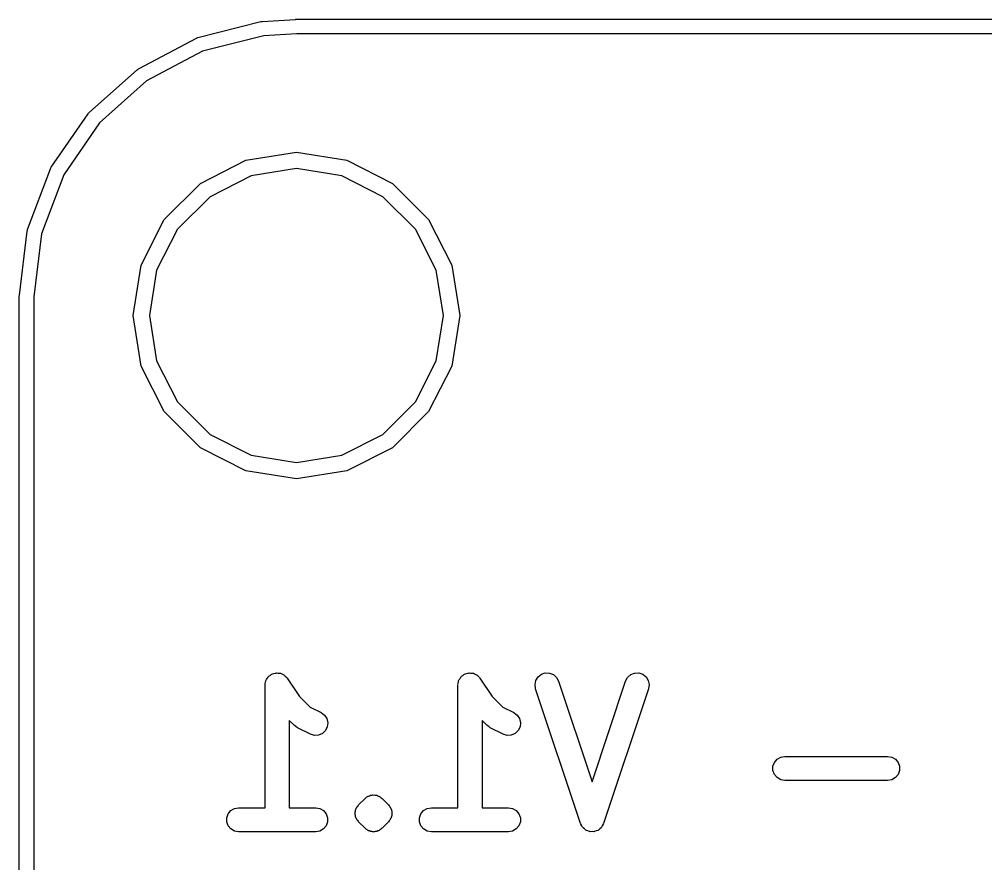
# Model space of a CAD drawing. Extents: x -0.1 to 50.1, y -70.1 to 0.1.
# Drawn here: x 9.43 to 19.45, y -8.69 to 0.07 of the extents above; entities that cross this region are included whole.
import ezdxf

# ---------------------------------------------------------------- set-up
doc = ezdxf.new("R2010")
doc.units = 0
doc.header["$MEASUREMENT"] = 0
doc.layers.add('BLACK', color=7, linetype='CONTINUOUS')

msp = doc.modelspace()

# ---------------------------------------------------------------- linework, layer by layer
at = {"layer": 'BLACK', "linetype": 'CONTINUOUS'}
for p, q in [((11.2783, -0.11324), (11.9308, 0.05066)), ((11.9308, 0.05066), (11.9316, 0.05085)), ((11.9316, 0.05085), (11.938, 0.05159)), ((11.938, 0.05159), (11.9444, 0.05277)), ((11.9444, 0.05277), (12.2911, 0.07459)), ((12.2911, 0.07459), (12.2934, 0.075)), ((12.2934, 0.075), (37.7066, 0.075)), ((11.9607, -0.0965), (11.3236, -0.2565)), ((12.3024, -0.075), (11.9607, -0.0965)), ((37.6955, -0.075), (12.3024, -0.075)), ((10.6669, -0.4345), (11.2615, -0.11969)), ((11.2615, -0.11969), (11.2622, -0.11933)), ((11.2622, -0.11933), (11.2703, -0.11631)), ((11.2703, -0.11631), (11.2783, -0.11324)), ((11.3236, -0.2565), (10.7451, -0.56282)), ((10.1498, -0.89233), (10.6521, -0.44478)), ((10.6521, -0.44478), (10.6527, -0.44427)), ((10.6527, -0.44427), (10.6598, -0.43942)), ((10.6598, -0.43942), (10.6669, -0.4345)), ((10.7451, -0.56282), (10.2564, -0.99829)), ((10.1383, -0.9052), (10.1441, -0.89874)), ((10.1441, -0.89874), (10.1498, -0.89233)), ((9.75682, -1.46029), (10.1379, -0.90585)), ((10.2564, -0.99829), (9.88558, -1.53777)), ((10.1379, -0.90585), (10.1383, -0.9052)), ((11.3037, -1.62872), (11.7762, -1.38796)), ((11.7762, -1.38796), (12.3, -1.305)), ((12.3, -1.305), (12.8238, -1.38796)), ((12.8238, -1.38796), (13.2963, -1.62872)), ((9.51067, -2.1056), (9.74847, -1.47626)), ((9.74847, -1.47626), (9.74875, -1.47553)), ((9.74875, -1.47553), (9.75284, -1.46791)), ((9.75284, -1.46791), (9.75682, -1.46029)), ((12.3, -1.475), (11.8287, -1.54964)), ((12.7713, -1.54964), (12.3, -1.475)), ((9.88558, -1.53777), (9.65419, -2.15013)), ((11.8287, -1.54964), (11.4036, -1.76625)), ((13.1964, -1.76625), (12.7713, -1.54964)), ((10.9287, -2.0037), (11.3037, -1.62872)), ((13.2963, -1.62872), (13.6713, -2.0037)), ((11.4036, -1.76625), (11.0662, -2.10363)), ((13.5338, -2.10363), (13.1964, -1.76625)), ((10.688, -2.47622), (10.9287, -2.0037)), ((13.6713, -2.0037), (13.912, -2.47622)), ((11.0662, -2.10363), (10.8496, -2.52875)), ((13.7504, -2.52875), (13.5338, -2.10363)), ((9.42578, -2.789), (9.50637, -2.12309)), ((9.50637, -2.12309), (9.50647, -2.12232)), ((9.50647, -2.12232), (9.50861, -2.11397)), ((9.50861, -2.11397), (9.51067, -2.1056)), ((9.65419, -2.15013), (9.575, -2.80452)), ((10.605, -3), (10.688, -2.47622)), ((13.912, -2.47622), (13.995, -3)), ((10.8496, -2.52875), (10.775, -3)), ((13.825, -3), (13.7504, -2.52875)), ((9.425, -2.79344), (9.42578, -2.789)), ((9.425, -17.9946), (9.425, -2.79344)), ((9.575, -2.80452), (9.575, -18.0066)), ((10.688, -3.52378), (10.605, -3)), ((10.775, -3), (10.8496, -3.47125)), ((13.7504, -3.47125), (13.825, -3)), ((13.995, -3), (13.912, -3.52378)), ((10.8496, -3.47125), (11.0662, -3.89637)), ((13.5338, -3.89637), (13.7504, -3.47125)), ((10.9287, -3.9963), (10.688, -3.52378)), ((13.912, -3.52378), (13.6713, -3.9963)), ((11.0662, -3.89637), (11.4036, -4.23375)), ((13.1964, -4.23375), (13.5338, -3.89637)), ((11.3037, -4.37128), (10.9287, -3.9963)), ((13.6713, -3.9963), (13.2963, -4.37128)), ((11.4036, -4.23375), (11.8287, -4.45036)), ((12.7713, -4.45036), (13.1964, -4.23375)), ((11.7762, -4.61204), (11.3037, -4.37128)), ((13.2963, -4.37128), (12.8238, -4.61204)), ((11.8287, -4.45036), (12.3, -4.525)), ((12.3, -4.525), (12.7713, -4.45036)), ((12.3, -4.695), (11.7762, -4.61204)), ((12.8238, -4.61204), (12.3, -4.695)), ((12.0498, -6.71887), (12.0643, -6.71533)), ((12.0643, -6.71533), (12.0783, -6.71023)), ((12.0783, -6.71023), (12.0852, -6.71023)), ((12.0852, -6.71023), (12.092, -6.70859)), ((12.092, -6.70859), (12.1068, -6.71023)), ((12.1068, -6.71023), (12.1217, -6.71023)), ((12.1217, -6.71023), (12.1282, -6.7126)), ((12.1282, -6.7126), (12.1351, -6.71336)), ((12.1351, -6.71336), (12.1485, -6.71998)), ((14.0498, -6.71887), (14.0643, -6.71533)), ((14.0643, -6.71533), (14.0783, -6.71023)), ((14.0783, -6.71023), (14.0852, -6.71023)), ((14.0852, -6.71023), (14.092, -6.70859)), ((14.092, -6.70859), (14.1068, -6.71023)), ((14.1068, -6.71023), (14.1217, -6.71023)), ((14.1217, -6.71023), (14.1282, -6.7126)), ((14.1282, -6.7126), (14.1351, -6.71336)), ((14.1351, -6.71336), (14.1485, -6.71998)), ((14.8405, -6.72341), (14.8817, -6.70968)), ((14.8817, -6.70968), (14.9251, -6.71087)), ((14.9251, -6.71087), (14.9654, -6.72683)), ((15.7679, -6.72683), (15.8083, -6.71087)), ((15.8083, -6.71087), (15.8517, -6.70968)), ((15.8517, -6.70968), (15.8929, -6.72341)), ((11.9758, -6.81959), (11.9799, -6.80528)), ((11.9799, -6.80528), (11.9825, -6.79058)), ((11.9825, -6.79058), (11.986, -6.78458)), ((11.986, -6.78458), (11.9879, -6.77793)), ((11.9879, -6.77793), (11.9968, -6.76591)), ((11.9968, -6.76591), (12.0042, -6.75298)), ((12.0042, -6.75298), (12.0096, -6.74853)), ((12.0096, -6.74853), (12.0137, -6.74295)), ((12.0137, -6.74295), (12.0261, -6.73467)), ((12.0261, -6.73467), (12.0375, -6.72508)), ((12.0375, -6.72508), (12.044, -6.72271)), ((12.044, -6.72271), (12.0498, -6.71887)), ((12.1485, -6.71998), (12.1625, -6.72508)), ((12.1625, -6.72508), (12.1678, -6.72953)), ((12.1678, -6.72953), (12.174, -6.7326)), ((12.174, -6.7326), (12.1843, -6.74339)), ((12.1843, -6.74339), (12.1958, -6.75298)), ((12.1958, -6.75298), (12.1992, -6.75899)), ((12.1992, -6.75899), (12.204, -6.764)), ((12.204, -6.764), (12.3305, -6.9537)), ((13.9758, -6.81959), (13.9799, -6.80528)), ((13.9799, -6.80528), (13.9825, -6.79058)), ((13.9825, -6.79058), (13.986, -6.78458)), ((13.986, -6.78458), (13.9879, -6.77793)), ((13.9879, -6.77793), (13.9968, -6.76591)), ((13.9968, -6.76591), (14.0042, -6.75298)), ((14.0042, -6.75298), (14.0096, -6.74853)), ((14.0096, -6.74853), (14.0137, -6.74295)), ((14.0137, -6.74295), (14.0261, -6.73467)), ((14.0261, -6.73467), (14.0375, -6.72508)), ((14.0375, -6.72508), (14.044, -6.72271)), ((14.044, -6.72271), (14.0498, -6.71887)), ((14.1485, -6.71998), (14.1625, -6.72508)), ((14.1625, -6.72508), (14.1678, -6.72953)), ((14.1678, -6.72953), (14.174, -6.7326)), ((14.174, -6.7326), (14.1843, -6.74339)), ((14.1843, -6.74339), (14.1958, -6.75298)), ((14.1958, -6.75298), (14.1992, -6.75899)), ((14.1992, -6.75899), (14.204, -6.764)), ((14.204, -6.764), (14.3305, -6.9537)), ((14.775, -6.82992), (14.7837, -6.78739)), ((14.7837, -6.78739), (14.8065, -6.7504)), ((14.8065, -6.7504), (14.8405, -6.72341)), ((14.9654, -6.72683), (14.9979, -6.75563)), ((14.9979, -6.75563), (15.0186, -6.7938)), ((15.0186, -6.7938), (15.3667, -7.83805)), ((15.3667, -7.83805), (15.7147, -6.7938)), ((15.7147, -6.7938), (15.7354, -6.75563)), ((15.7354, -6.75563), (15.7679, -6.72683)), ((15.8929, -6.72341), (15.9269, -6.7504)), ((15.9269, -6.7504), (15.9496, -6.78739)), ((15.9496, -6.78739), (15.9583, -6.82992)), ((11.975, -6.83333), (11.9762, -6.82651)), ((11.975, -8.10833), (11.975, -6.83333)), ((11.9762, -6.82651), (11.9758, -6.81959)), ((13.975, -6.83333), (13.9762, -6.82651)), ((13.975, -8.10833), (13.975, -6.83333)), ((13.9762, -6.82651), (13.9758, -6.81959)), ((14.7814, -6.87286), (14.775, -6.82992)), ((15.2481, -8.27286), (14.7814, -6.87286)), ((15.9519, -6.87286), (15.4853, -8.27286)), ((15.9583, -6.82992), (15.9519, -6.87286)), ((12.3305, -6.9537), (12.4407, -7.06393)), ((14.3305, -6.9537), (14.4407, -7.06393)), ((12.4407, -7.06393), (12.5559, -7.12153)), ((14.4407, -7.06393), (14.5559, -7.12153)), ((12.2783, -7.25505), (12.225, -7.20178)), ((12.225, -7.20178), (12.225, -8.10833)), ((12.5559, -7.12153), (12.5908, -7.14739)), ((12.5908, -7.14739), (12.6147, -7.18362)), ((12.6147, -7.18362), (12.6248, -7.22584)), ((14.2783, -7.25505), (14.225, -7.20178)), ((14.225, -7.20178), (14.225, -8.10833)), ((14.5559, -7.12153), (14.5908, -7.14739)), ((14.5908, -7.14739), (14.6147, -7.18362)), ((14.6147, -7.18362), (14.6248, -7.22584)), ((12.2947, -7.26654), (12.2783, -7.25505)), ((12.3108, -7.27847), (12.2947, -7.26654)), ((12.4441, -7.34514), (12.3108, -7.27847)), ((12.6004, -7.3078), (12.5689, -7.33765)), ((12.6198, -7.26897), (12.6004, -7.3078)), ((12.6248, -7.22584), (12.6198, -7.26897)), ((14.2947, -7.26654), (14.2783, -7.25505)), ((14.3108, -7.27847), (14.2947, -7.26654)), ((14.4441, -7.34514), (14.3108, -7.27847)), ((14.6004, -7.3078), (14.5689, -7.33765)), ((14.6198, -7.26897), (14.6004, -7.3078)), ((14.6248, -7.22584), (14.6198, -7.26897)), ((12.4857, -7.35751), (12.4441, -7.34514)), ((12.529, -7.35491), (12.4857, -7.35751)), ((12.5689, -7.33765), (12.529, -7.35491)), ((14.4857, -7.35751), (14.4441, -7.34514)), ((14.529, -7.35491), (14.4857, -7.35751)), ((14.5689, -7.33765), (14.529, -7.35491)), ((17.2584, -7.6375), (17.2863, -7.60424)), ((17.2863, -7.60424), (17.3239, -7.58254)), ((17.3239, -7.58254), (17.3667, -7.575)), ((17.3667, -7.575), (18.4333, -7.575)), ((18.4333, -7.575), (18.4761, -7.58254)), ((18.4761, -7.58254), (18.5137, -7.60424)), ((18.5137, -7.60424), (18.5416, -7.6375)), ((17.2436, -7.67829), (17.2584, -7.6375)), ((17.2436, -7.72171), (17.2436, -7.67829)), ((18.5416, -7.6375), (18.5564, -7.67829)), ((18.5564, -7.67829), (18.5564, -7.72171)), ((17.2584, -7.7625), (17.2436, -7.72171)), ((17.2863, -7.79576), (17.2584, -7.7625)), ((17.3239, -7.81746), (17.2863, -7.79576)), ((17.3667, -7.825), (17.3239, -7.81746)), ((18.4761, -7.81746), (18.4333, -7.825)), ((18.5137, -7.79576), (18.4761, -7.81746)), ((18.5416, -7.7625), (18.5137, -7.79576)), ((18.5564, -7.72171), (18.5416, -7.7625)), ((18.4333, -7.825), (17.3667, -7.825)), ((12.9449, -8.07828), (13.0116, -8.01161)), ((13.0116, -8.01161), (13.0206, -8.00534)), ((13.0206, -8.00534), (13.0283, -7.99761)), ((13.0283, -7.99761), (13.0333, -7.99528)), ((13.0333, -7.99528), (13.0375, -7.99175)), ((13.0375, -7.99175), (13.0427, -7.98987)), ((13.0427, -7.98987), (13.0472, -7.98671)), ((13.0472, -7.98671), (13.0577, -7.98388)), ((13.0577, -7.98388), (13.0676, -7.97926)), ((13.0676, -7.97926), (13.0731, -7.97878)), ((13.0731, -7.97878), (13.0783, -7.9769)), ((13.0783, -7.9769), (13.0838, -7.9769)), ((13.0838, -7.9769), (13.0891, -7.97547)), ((13.0891, -7.97547), (13.1, -7.97643)), ((13.1, -7.97643), (13.1109, -7.97548)), ((13.1109, -7.97548), (13.1162, -7.9769)), ((13.1162, -7.9769), (13.1217, -7.9769)), ((13.1217, -7.9769), (13.1269, -7.97878)), ((13.1269, -7.97878), (13.1324, -7.97926)), ((13.1324, -7.97926), (13.1423, -7.98388)), ((13.1423, -7.98388), (13.1528, -7.98671)), ((13.1528, -7.98671), (13.1573, -7.98987)), ((13.1573, -7.98987), (13.1625, -7.99175)), ((13.1625, -7.99175), (13.1667, -7.99528)), ((13.1667, -7.99528), (13.1717, -7.99761)), ((13.1717, -7.99761), (13.1794, -8.00534)), ((13.1794, -8.00534), (13.1884, -8.01161)), ((13.1884, -8.01161), (13.2551, -8.07828)), ((11.6197, -8.13758), (11.6572, -8.11587)), ((11.6572, -8.11587), (11.7, -8.10833)), ((11.7, -8.10833), (11.975, -8.10833)), ((12.225, -8.10833), (12.5, -8.10833)), ((12.5, -8.10833), (12.5428, -8.11587)), ((12.5428, -8.11587), (12.5803, -8.13758)), ((12.9172, -8.1244), (12.92, -8.11384)), ((12.92, -8.11384), (12.9263, -8.10488)), ((12.9263, -8.10488), (12.9309, -8.09497)), ((12.9309, -8.09497), (12.9387, -8.08724)), ((12.9387, -8.08724), (12.9449, -8.07828)), ((13.2551, -8.07828), (13.2613, -8.08723)), ((13.2613, -8.08723), (13.2691, -8.09497)), ((13.2691, -8.09497), (13.2737, -8.10488)), ((13.2737, -8.10488), (13.28, -8.11384)), ((13.28, -8.11384), (13.2828, -8.1244)), ((13.6197, -8.13758), (13.6572, -8.11587)), ((13.6572, -8.11587), (13.7, -8.10833)), ((13.7, -8.10833), (13.975, -8.10833)), ((14.225, -8.10833), (14.5, -8.10833)), ((14.5, -8.10833), (14.5428, -8.11587)), ((14.5428, -8.11587), (14.5803, -8.13758)), ((11.5769, -8.21163), (11.5917, -8.17083)), ((11.5769, -8.25504), (11.5769, -8.21163)), ((11.5917, -8.17083), (11.6197, -8.13758)), ((12.5803, -8.13758), (12.6083, -8.17083)), ((12.6083, -8.17083), (12.6231, -8.21163)), ((12.6231, -8.21163), (12.6231, -8.25504)), ((12.9088, -8.15577), (12.9116, -8.14521)), ((12.9098, -8.16667), (12.9088, -8.15577)), ((12.9088, -8.17756), (12.9098, -8.16667)), ((12.9116, -8.18812), (12.9088, -8.17756)), ((12.9116, -8.14521), (12.9126, -8.13431)), ((12.9126, -8.19902), (12.9116, -8.18812)), ((12.9126, -8.13431), (12.9172, -8.1244)), ((12.9172, -8.20893), (12.9126, -8.19902)), ((12.92, -8.21949), (12.9172, -8.20893)), ((12.9263, -8.22845), (12.92, -8.21949)), ((13.28, -8.21949), (13.2737, -8.22845)), ((13.2828, -8.20892), (13.28, -8.21949)), ((13.2828, -8.1244), (13.2874, -8.13431)), ((13.2874, -8.19902), (13.2828, -8.20892)), ((13.2874, -8.13431), (13.2884, -8.14521)), ((13.2884, -8.18813), (13.2874, -8.19902)), ((13.2884, -8.14521), (13.2912, -8.15577)), ((13.2912, -8.17756), (13.2884, -8.18813)), ((13.2912, -8.15577), (13.2902, -8.16666)), ((13.2902, -8.16666), (13.2912, -8.17756)), ((13.5769, -8.21163), (13.5917, -8.17083)), ((13.5769, -8.25504), (13.5769, -8.21163)), ((13.5917, -8.17083), (13.6197, -8.13758)), ((14.5803, -8.13758), (14.6083, -8.17083)), ((14.6083, -8.17083), (14.6231, -8.21163)), ((14.6231, -8.21163), (14.6231, -8.25504)), ((11.5917, -8.29583), (11.5769, -8.25504)), ((11.6197, -8.32909), (11.5917, -8.29583)), ((12.6083, -8.29583), (12.5803, -8.32909)), ((12.6231, -8.25504), (12.6083, -8.29583)), ((12.9309, -8.23836), (12.9263, -8.22845)), ((12.9387, -8.2461), (12.9309, -8.23836)), ((12.9449, -8.25505), (12.9387, -8.2461)), ((13.0116, -8.32172), (12.9449, -8.25505)), ((13.2551, -8.25505), (13.1884, -8.32172)), ((13.2613, -8.2461), (13.2551, -8.25505)), ((13.2691, -8.23836), (13.2613, -8.2461)), ((13.2737, -8.22845), (13.2691, -8.23836)), ((13.5917, -8.29583), (13.5769, -8.25504)), ((13.6197, -8.32909), (13.5917, -8.29583)), ((14.6083, -8.29583), (14.5803, -8.32909)), ((14.6231, -8.25504), (14.6083, -8.29583)), ((15.2497, -8.2759), (15.2481, -8.27286)), ((15.2504, -8.27928), (15.2497, -8.2759)), ((15.26, -8.2949), (15.2504, -8.27928)), ((15.2688, -8.31104), (15.26, -8.2949)), ((15.2713, -8.31333), (15.2688, -8.31104)), ((15.2731, -8.31627), (15.2713, -8.31333)), ((15.2875, -8.32767), (15.2731, -8.31627)), ((15.4602, -8.31627), (15.4458, -8.32766)), ((15.462, -8.31333), (15.4602, -8.31627)), ((15.4646, -8.31104), (15.462, -8.31333)), ((15.4733, -8.29489), (15.4646, -8.31104)), ((15.4829, -8.27928), (15.4733, -8.29489)), ((15.4836, -8.2759), (15.4829, -8.27928)), ((15.4853, -8.27286), (15.4836, -8.2759)), ((11.6572, -8.35079), (11.6197, -8.32909)), ((11.7, -8.35833), (11.6572, -8.35079)), ((12.5, -8.35833), (11.7, -8.35833)), ((12.5428, -8.35079), (12.5, -8.35833)), ((12.5803, -8.32909), (12.5428, -8.35079)), ((13.0206, -8.32799), (13.0116, -8.32172)), ((13.0283, -8.33573), (13.0206, -8.32799)), ((13.0333, -8.33805), (13.0283, -8.33573)), ((13.0375, -8.34159), (13.0333, -8.33805)), ((13.0427, -8.34347), (13.0375, -8.34159)), ((13.0472, -8.34662), (13.0427, -8.34347)), ((13.0577, -8.34945), (13.0472, -8.34662)), ((13.0676, -8.35407), (13.0577, -8.34945)), ((13.0731, -8.35455), (13.0676, -8.35407)), ((13.0783, -8.35643), (13.0731, -8.35455)), ((13.0838, -8.35643), (13.0783, -8.35643)), ((13.0891, -8.35786), (13.0838, -8.35643)), ((13.1, -8.3569), (13.0891, -8.35786)), ((13.1109, -8.35786), (13.1, -8.3569)), ((13.1162, -8.35643), (13.1109, -8.35786)), ((13.1217, -8.35643), (13.1162, -8.35643)), ((13.1269, -8.35455), (13.1217, -8.35643)), ((13.1324, -8.35407), (13.1269, -8.35455)), ((13.1423, -8.34945), (13.1324, -8.35407)), ((13.1528, -8.34662), (13.1423, -8.34945)), ((13.1573, -8.34347), (13.1528, -8.34662)), ((13.1625, -8.34159), (13.1573, -8.34347)), ((13.1667, -8.33805), (13.1625, -8.34159)), ((13.1717, -8.33573), (13.1667, -8.33805)), ((13.1794, -8.32799), (13.1717, -8.33573)), ((13.1884, -8.32172), (13.1794, -8.32799)), ((13.6572, -8.35079), (13.6197, -8.32909)), ((13.7, -8.35833), (13.6572, -8.35079)), ((14.5, -8.35833), (13.7, -8.35833)), ((14.5428, -8.35079), (14.5, -8.35833)), ((14.5803, -8.32909), (14.5428, -8.35079)), ((15.3012, -8.33984), (15.2875, -8.32767)), ((15.3044, -8.34111), (15.3012, -8.33984)), ((15.3071, -8.34325), (15.3044, -8.34111)), ((15.3246, -8.34906), (15.3071, -8.34325)), ((15.3416, -8.35579), (15.3246, -8.34906)), ((15.3451, -8.35589), (15.3416, -8.35579)), ((15.3483, -8.35698), (15.3451, -8.35589)), ((15.3667, -8.35648), (15.3483, -8.35698)), ((15.385, -8.35698), (15.3667, -8.35648)), ((15.3883, -8.35589), (15.385, -8.35698)), ((15.3917, -8.35579), (15.3883, -8.35589)), ((15.4088, -8.34905), (15.3917, -8.35579)), ((15.4262, -8.34325), (15.4088, -8.34905)), ((15.4289, -8.34111), (15.4262, -8.34325)), ((15.4321, -8.33984), (15.4289, -8.34111)), ((15.4458, -8.32766), (15.4321, -8.33984))]:
    msp.add_line(p, q, dxfattribs=at)

doc.saveas('drawing.dxf')
